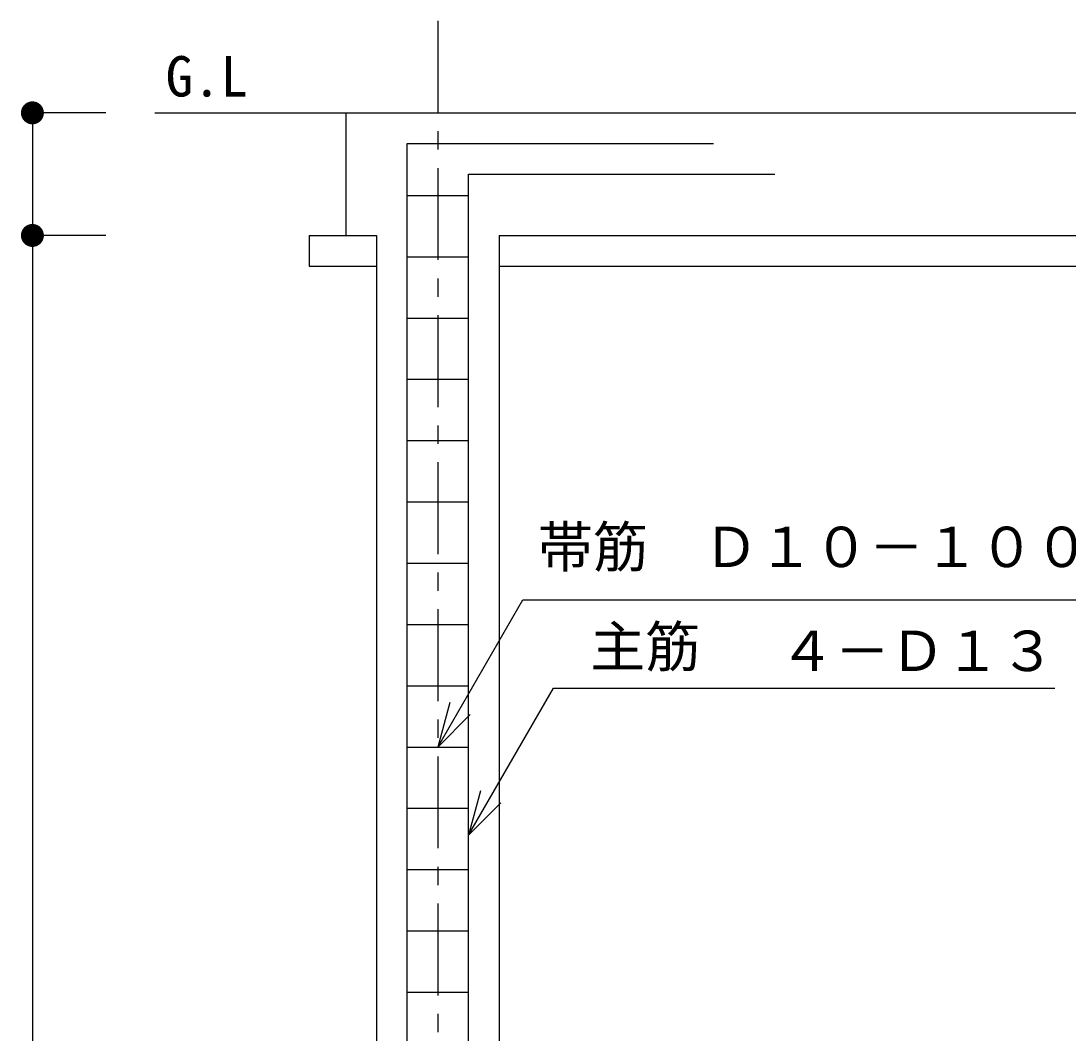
# Model space of a CAD drawing. Units: millimetres, scale not verified. Extents: x -24131 to 8910, y -6308 to 6308.
# Drawn here: x -598 to 1111, y 406 to 2058 of the extents above; entities that cross this region are included whole.
import ezdxf
from ezdxf.enums import TextEntityAlignment as Align

# ---------------------------------------------------------------- set-up
doc = ezdxf.new("R2010")
doc.units = ezdxf.units.MM
doc.header["$LTSCALE"] = 30
doc.linetypes.add('CHAIN1', pattern=[8, 5, -1, 1, -1])
for name, color, linetype, lineweight in [('0-1_空気管', 3, 'Continuous', 25), ('0-8_製作', 3, 'Continuous', 25), ('1-5_00クル-フ-6寸法', 132, 'Continuous', 25)]:
    doc.layers.add(name, color=color, linetype=linetype, lineweight=lineweight)
doc.styles.add('ＭＳ ゴシック', font='')
doc.styles.get('ＭＳ ゴシック').set_extended_font_data('MS Gothic')

msp = doc.modelspace()

# ---------------------------------------------------------------- linework, layer by layer
at = {"layer": '0-8_製作', "color": 2, "linetype": 'CHAIN1'}
msp.add_line((82.25, 2057.5), (82.25, -748.49), dxfattribs=at)
at = {"layer": '0-8_製作', "color": 2}
for p, q in [((-379.25, 1907.5), (2596.14, 1907.5)), ((-67.75, 1907.5), (-67.75, 1707.5)), ((-127.76, 1707.5), (-127.76, 1657.5)), ((-127.76, 1707.5), (-17.75, 1707.5)), ((-17.75, 1707.5), (-17.75, -282.48)), ((182.24, 1707.5), (2382.25, 1707.5)), ((182.24, 1707.5), (182.24, -282.48)), ((202.25, 1707.5), (202.25, 1706.73)), ((-127.76, 1657.5), (-17.75, 1657.5)), ((182.24, 1657.5), (2382.25, 1657.5)), ((82.25, 872.77), (220.81, 1112.77)), ((220.81, 1112.77), (1274.94, 1112.77)), ((132.25, 728.72), (270.81, 968.73)), ((270.81, 968.73), (1089.05, 968.73)), ((101.66, 945.22), (82.25, 872.77)), ((82.25, 872.77), (135.28, 925.81)), ((151.66, 801.17), (132.25, 728.72)), ((132.25, 728.72), (185.28, 781.76))]:
    msp.add_line(p, q, dxfattribs=at)
at = {"layer": '0-8_製作'}
for p, q in [((32.25, -432.48), (32.25, 1857.5)), ((32.25, 1857.5), (532.25, 1857.5)), ((132.25, -382.47), (132.25, 1807.5)), ((132.25, 1807.5), (632.25, 1807.5)), ((32.25, 1772.77), (132.25, 1772.77)), ((32.25, 1672.77), (132.25, 1672.77)), ((32.25, 1572.77), (132.25, 1572.77)), ((32.25, 1472.77), (132.25, 1472.77)), ((32.25, 1372.77), (132.25, 1372.77)), ((32.25, 1272.77), (132.25, 1272.77)), ((32.25, 1172.77), (132.25, 1172.77)), ((32.25, 1072.77), (132.25, 1072.77)), ((32.25, 972.77), (132.25, 972.77)), ((32.25, 872.77), (132.25, 872.77)), ((32.25, 772.77), (132.25, 772.77)), ((32.25, 672.77), (132.25, 672.77)), ((32.25, 572.77), (132.25, 572.77)), ((32.25, 472.77), (132.25, 472.77))]:
    msp.add_line(p, q, dxfattribs=at)
at = {"layer": '1-5_00クル-フ-6寸法', "color": 4}
for p, q in [((-459.25, 1907.5), (-579.25, 1907.5)), ((-579.25, 1907.5), (-579.25, 1707.5)), ((-459.25, 1707.5), (-579.25, 1707.5)), ((-459.25, 1707.5), (-579.25, 1707.5)), ((-579.25, 1707.5), (-579.25, -282.48))]:
    msp.add_line(p, q, dxfattribs=at)
at = {"layer": '1-5_00クル-フ-6寸法'}
for points in [[(-579.25, 1907.5), (-597.08, 1913.29), (-596.21, 1915.48)], [(-579.25, 1907.5), (-596.21, 1915.48), (-595.08, 1917.55)], [(-579.25, 1907.5), (-595.08, 1917.55), (-593.69, 1919.45)], [(-579.25, 1907.5), (-593.69, 1919.45), (-592.08, 1921.17)], [(-579.25, 1907.5), (-592.08, 1921.17), (-590.27, 1922.67)], [(-579.25, 1907.5), (-590.27, 1922.67), (-588.28, 1923.93)], [(-579.25, 1907.5), (-588.28, 1923.93), (-586.15, 1924.93)], [(-579.25, 1907.5), (-586.15, 1924.93), (-583.91, 1925.66)], [(-579.25, 1907.5), (-583.91, 1925.66), (-581.6, 1926.1)], [(-579.25, 1907.5), (-581.6, 1926.1), (-579.25, 1926.25)], [(-579.25, 1907.5), (-579.25, 1926.25), (-576.9, 1926.1)], [(-579.25, 1907.5), (-576.9, 1926.1), (-574.58, 1925.66)], [(-579.25, 1907.5), (-574.58, 1925.66), (-572.34, 1924.93)], [(-579.25, 1907.5), (-572.34, 1924.93), (-570.21, 1923.93)], [(-579.25, 1907.5), (-570.21, 1923.93), (-568.23, 1922.67)], [(-579.25, 1907.5), (-568.23, 1922.67), (-566.41, 1921.17)], [(-579.25, 1907.5), (-566.41, 1921.17), (-564.8, 1919.45)], [(-579.25, 1907.5), (-564.8, 1919.45), (-563.42, 1917.55)], [(-579.25, 1907.5), (-563.42, 1917.55), (-562.28, 1915.48)], [(-579.25, 1907.5), (-562.28, 1915.48), (-561.41, 1913.29)], [(-579.25, 1907.5), (-597.96, 1908.68), (-597.66, 1911.01)], [(-579.25, 1907.5), (-597.96, 1906.32), (-597.96, 1908.68)], [(-579.25, 1907.5), (-597.66, 1903.99), (-597.96, 1906.32)], [(-579.25, 1907.5), (-597.66, 1911.01), (-597.08, 1913.29)], [(-579.25, 1907.5), (-597.08, 1901.71), (-597.66, 1903.99)], [(-579.25, 1907.5), (-596.21, 1899.52), (-597.08, 1901.71)], [(-579.25, 1907.5), (-595.08, 1897.45), (-596.21, 1899.52)], [(-579.25, 1907.5), (-593.69, 1895.55), (-595.08, 1897.45)], [(-579.25, 1907.5), (-592.08, 1893.83), (-593.69, 1895.55)], [(-579.25, 1907.5), (-590.27, 1892.33), (-592.08, 1893.83)], [(-579.25, 1907.5), (-588.28, 1891.07), (-590.27, 1892.33)], [(-579.25, 1907.5), (-586.15, 1890.07), (-588.28, 1891.07)], [(-579.25, 1907.5), (-583.91, 1889.34), (-586.15, 1890.07)], [(-579.25, 1907.5), (-581.6, 1888.9), (-583.91, 1889.34)], [(-579.25, 1907.5), (-579.25, 1888.75), (-581.6, 1888.9)], [(-579.25, 1907.5), (-561.41, 1913.29), (-560.83, 1911.01)], [(-579.25, 1907.5), (-560.83, 1911.01), (-560.53, 1908.68)], [(-579.25, 1907.5), (-560.53, 1908.68), (-560.53, 1906.32)], [(-579.25, 1907.5), (-576.9, 1888.9), (-579.25, 1888.75)], [(-579.25, 1907.5), (-574.58, 1889.34), (-576.9, 1888.9)], [(-579.25, 1907.5), (-572.34, 1890.07), (-574.58, 1889.34)], [(-579.25, 1907.5), (-570.21, 1891.07), (-572.34, 1890.07)], [(-579.25, 1907.5), (-568.23, 1892.33), (-570.21, 1891.07)], [(-579.25, 1907.5), (-566.41, 1893.83), (-568.23, 1892.33)], [(-579.25, 1907.5), (-564.8, 1895.55), (-566.41, 1893.83)], [(-579.25, 1907.5), (-563.42, 1897.45), (-564.8, 1895.55)], [(-579.25, 1907.5), (-562.28, 1899.52), (-563.42, 1897.45)], [(-579.25, 1907.5), (-561.41, 1901.71), (-562.28, 1899.52)], [(-579.25, 1907.5), (-560.83, 1903.99), (-561.41, 1901.71)], [(-579.25, 1907.5), (-560.53, 1906.32), (-560.83, 1903.99)], [(-579.25, 1707.5), (-583.91, 1725.66), (-581.6, 1726.1)], [(-579.25, 1707.5), (-583.91, 1725.66), (-581.6, 1726.1)], [(-579.25, 1707.5), (-581.6, 1726.1), (-579.25, 1726.25)], [(-579.25, 1707.5), (-581.6, 1726.1), (-579.25, 1726.25)], [(-579.25, 1707.5), (-579.25, 1726.25), (-576.9, 1726.1)], [(-579.25, 1707.5), (-579.25, 1726.25), (-576.9, 1726.1)], [(-579.25, 1707.5), (-576.9, 1726.1), (-574.58, 1725.66)], [(-579.25, 1707.5), (-576.9, 1726.1), (-574.58, 1725.66)], [(-579.25, 1707.5), (-597.96, 1708.68), (-597.66, 1711.01)], [(-579.25, 1707.5), (-597.96, 1708.68), (-597.66, 1711.01)], [(-579.25, 1707.5), (-597.96, 1706.32), (-597.96, 1708.68)], [(-579.25, 1707.5), (-597.96, 1706.32), (-597.96, 1708.68)], [(-579.25, 1707.5), (-597.66, 1711.01), (-597.08, 1713.29)], [(-579.25, 1707.5), (-597.66, 1711.01), (-597.08, 1713.29)], [(-579.25, 1707.5), (-597.08, 1713.29), (-596.21, 1715.48)], [(-579.25, 1707.5), (-597.08, 1713.29), (-596.21, 1715.48)], [(-579.25, 1707.5), (-596.21, 1715.48), (-595.08, 1717.55)], [(-579.25, 1707.5), (-596.21, 1715.48), (-595.08, 1717.55)], [(-579.25, 1707.5), (-595.08, 1717.55), (-593.69, 1719.45)], [(-579.25, 1707.5), (-595.08, 1717.55), (-593.69, 1719.45)], [(-579.25, 1707.5), (-593.69, 1719.45), (-592.08, 1721.17)], [(-579.25, 1707.5), (-593.69, 1719.45), (-592.08, 1721.17)], [(-579.25, 1707.5), (-592.08, 1721.17), (-590.27, 1722.67)], [(-579.25, 1707.5), (-592.08, 1721.17), (-590.27, 1722.67)], [(-579.25, 1707.5), (-590.27, 1722.67), (-588.28, 1723.93)], [(-579.25, 1707.5), (-590.27, 1722.67), (-588.28, 1723.93)], [(-579.25, 1707.5), (-588.28, 1723.93), (-586.15, 1724.93)], [(-579.25, 1707.5), (-588.28, 1723.93), (-586.15, 1724.93)], [(-579.25, 1707.5), (-586.15, 1724.93), (-583.91, 1725.66)], [(-579.25, 1707.5), (-586.15, 1724.93), (-583.91, 1725.66)], [(-579.25, 1707.5), (-574.58, 1725.66), (-572.34, 1724.93)], [(-579.25, 1707.5), (-574.58, 1725.66), (-572.34, 1724.93)], [(-579.25, 1707.5), (-572.34, 1724.93), (-570.21, 1723.93)], [(-579.25, 1707.5), (-572.34, 1724.93), (-570.21, 1723.93)], [(-579.25, 1707.5), (-570.21, 1723.93), (-568.23, 1722.67)], [(-579.25, 1707.5), (-570.21, 1723.93), (-568.23, 1722.67)], [(-579.25, 1707.5), (-568.23, 1722.67), (-566.41, 1721.17)], [(-579.25, 1707.5), (-568.23, 1722.67), (-566.41, 1721.17)], [(-579.25, 1707.5), (-566.41, 1721.17), (-564.8, 1719.45)], [(-579.25, 1707.5), (-566.41, 1721.17), (-564.8, 1719.45)], [(-579.25, 1707.5), (-564.8, 1719.45), (-563.42, 1717.55)], [(-579.25, 1707.5), (-564.8, 1719.45), (-563.42, 1717.55)], [(-579.25, 1707.5), (-563.42, 1717.55), (-562.28, 1715.48)], [(-579.25, 1707.5), (-563.42, 1717.55), (-562.28, 1715.48)], [(-579.25, 1707.5), (-562.28, 1715.48), (-561.41, 1713.29)], [(-579.25, 1707.5), (-562.28, 1715.48), (-561.41, 1713.29)], [(-579.25, 1707.5), (-561.41, 1713.29), (-560.83, 1711.01)], [(-579.25, 1707.5), (-561.41, 1713.29), (-560.83, 1711.01)], [(-579.25, 1707.5), (-560.83, 1711.01), (-560.53, 1708.68)], [(-579.25, 1707.5), (-560.83, 1711.01), (-560.53, 1708.68)], [(-579.25, 1707.5), (-560.53, 1708.68), (-560.53, 1706.32)], [(-579.25, 1707.5), (-560.53, 1708.68), (-560.53, 1706.32)], [(-579.25, 1707.5), (-597.66, 1703.99), (-597.96, 1706.32)], [(-579.25, 1707.5), (-597.66, 1703.99), (-597.96, 1706.32)], [(-579.25, 1707.5), (-597.08, 1701.71), (-597.66, 1703.99)], [(-579.25, 1707.5), (-597.08, 1701.71), (-597.66, 1703.99)], [(-579.25, 1707.5), (-596.21, 1699.52), (-597.08, 1701.71)], [(-579.25, 1707.5), (-596.21, 1699.52), (-597.08, 1701.71)], [(-579.25, 1707.5), (-595.08, 1697.45), (-596.21, 1699.52)], [(-579.25, 1707.5), (-595.08, 1697.45), (-596.21, 1699.52)], [(-579.25, 1707.5), (-593.69, 1695.55), (-595.08, 1697.45)], [(-579.25, 1707.5), (-593.69, 1695.55), (-595.08, 1697.45)], [(-579.25, 1707.5), (-592.08, 1693.83), (-593.69, 1695.55)], [(-579.25, 1707.5), (-592.08, 1693.83), (-593.69, 1695.55)], [(-579.25, 1707.5), (-590.27, 1692.33), (-592.08, 1693.83)], [(-579.25, 1707.5), (-590.27, 1692.33), (-592.08, 1693.83)], [(-579.25, 1707.5), (-588.28, 1691.07), (-590.27, 1692.33)], [(-579.25, 1707.5), (-588.28, 1691.07), (-590.27, 1692.33)], [(-579.25, 1707.5), (-586.15, 1690.07), (-588.28, 1691.07)], [(-579.25, 1707.5), (-586.15, 1690.07), (-588.28, 1691.07)], [(-579.25, 1707.5), (-583.91, 1689.34), (-586.15, 1690.07)], [(-579.25, 1707.5), (-583.91, 1689.34), (-586.15, 1690.07)], [(-579.25, 1707.5), (-581.6, 1688.9), (-583.91, 1689.34)], [(-579.25, 1707.5), (-581.6, 1688.9), (-583.91, 1689.34)], [(-579.25, 1707.5), (-579.25, 1688.75), (-581.6, 1688.9)], [(-579.25, 1707.5), (-579.25, 1688.75), (-581.6, 1688.9)], [(-579.25, 1707.5), (-576.9, 1688.9), (-579.25, 1688.75)], [(-579.25, 1707.5), (-574.58, 1689.34), (-576.9, 1688.9)], [(-579.25, 1707.5), (-572.34, 1690.07), (-574.58, 1689.34)], [(-579.25, 1707.5), (-570.21, 1691.07), (-572.34, 1690.07)], [(-579.25, 1707.5), (-568.23, 1692.33), (-570.21, 1691.07)], [(-579.25, 1707.5), (-566.41, 1693.83), (-568.23, 1692.33)], [(-579.25, 1707.5), (-564.8, 1695.55), (-566.41, 1693.83)], [(-579.25, 1707.5), (-563.42, 1697.45), (-564.8, 1695.55)], [(-579.25, 1707.5), (-562.28, 1699.52), (-563.42, 1697.45)], [(-579.25, 1707.5), (-561.41, 1701.71), (-562.28, 1699.52)], [(-579.25, 1707.5), (-560.83, 1703.99), (-561.41, 1701.71)], [(-579.25, 1707.5), (-560.53, 1706.32), (-560.83, 1703.99)], [(-579.25, 1707.5), (-576.9, 1688.9), (-579.25, 1688.75)], [(-579.25, 1707.5), (-574.58, 1689.34), (-576.9, 1688.9)], [(-579.25, 1707.5), (-572.34, 1690.07), (-574.58, 1689.34)], [(-579.25, 1707.5), (-570.21, 1691.07), (-572.34, 1690.07)], [(-579.25, 1707.5), (-568.23, 1692.33), (-570.21, 1691.07)], [(-579.25, 1707.5), (-566.41, 1693.83), (-568.23, 1692.33)], [(-579.25, 1707.5), (-564.8, 1695.55), (-566.41, 1693.83)], [(-579.25, 1707.5), (-563.42, 1697.45), (-564.8, 1695.55)], [(-579.25, 1707.5), (-562.28, 1699.52), (-563.42, 1697.45)], [(-579.25, 1707.5), (-561.41, 1701.71), (-562.28, 1699.52)], [(-579.25, 1707.5), (-560.83, 1703.99), (-561.41, 1701.71)], [(-579.25, 1707.5), (-560.53, 1706.32), (-560.83, 1703.99)]]:
    msp.add_solid(points, dxfattribs=at)

# ---------------------------------------------------------------- texts
at = {"layer": '0-1_空気管', "color": 4, "style": 'ＭＳ ゴシック'}
msp.add_text('G.L', height=65.98, dxfattribs=at).set_placement((-361.95, 1914.4), align=Align.BOTTOM_LEFT)
at = {"layer": '0-8_製作', "color": 4, "style": 'ＭＳ ゴシック'}
for s, p in [('帯筋\u3000Ｄ１０－１００＠', (245.42, 1146.52)), ('主筋', (330.81, 983.73)), ('４－Ｄ１３', (639.82, 976.88))]:
    msp.add_text(s, height=65.98, dxfattribs=at).set_placement(p, align=Align.BOTTOM_LEFT)

doc.saveas('drawing.dxf')
